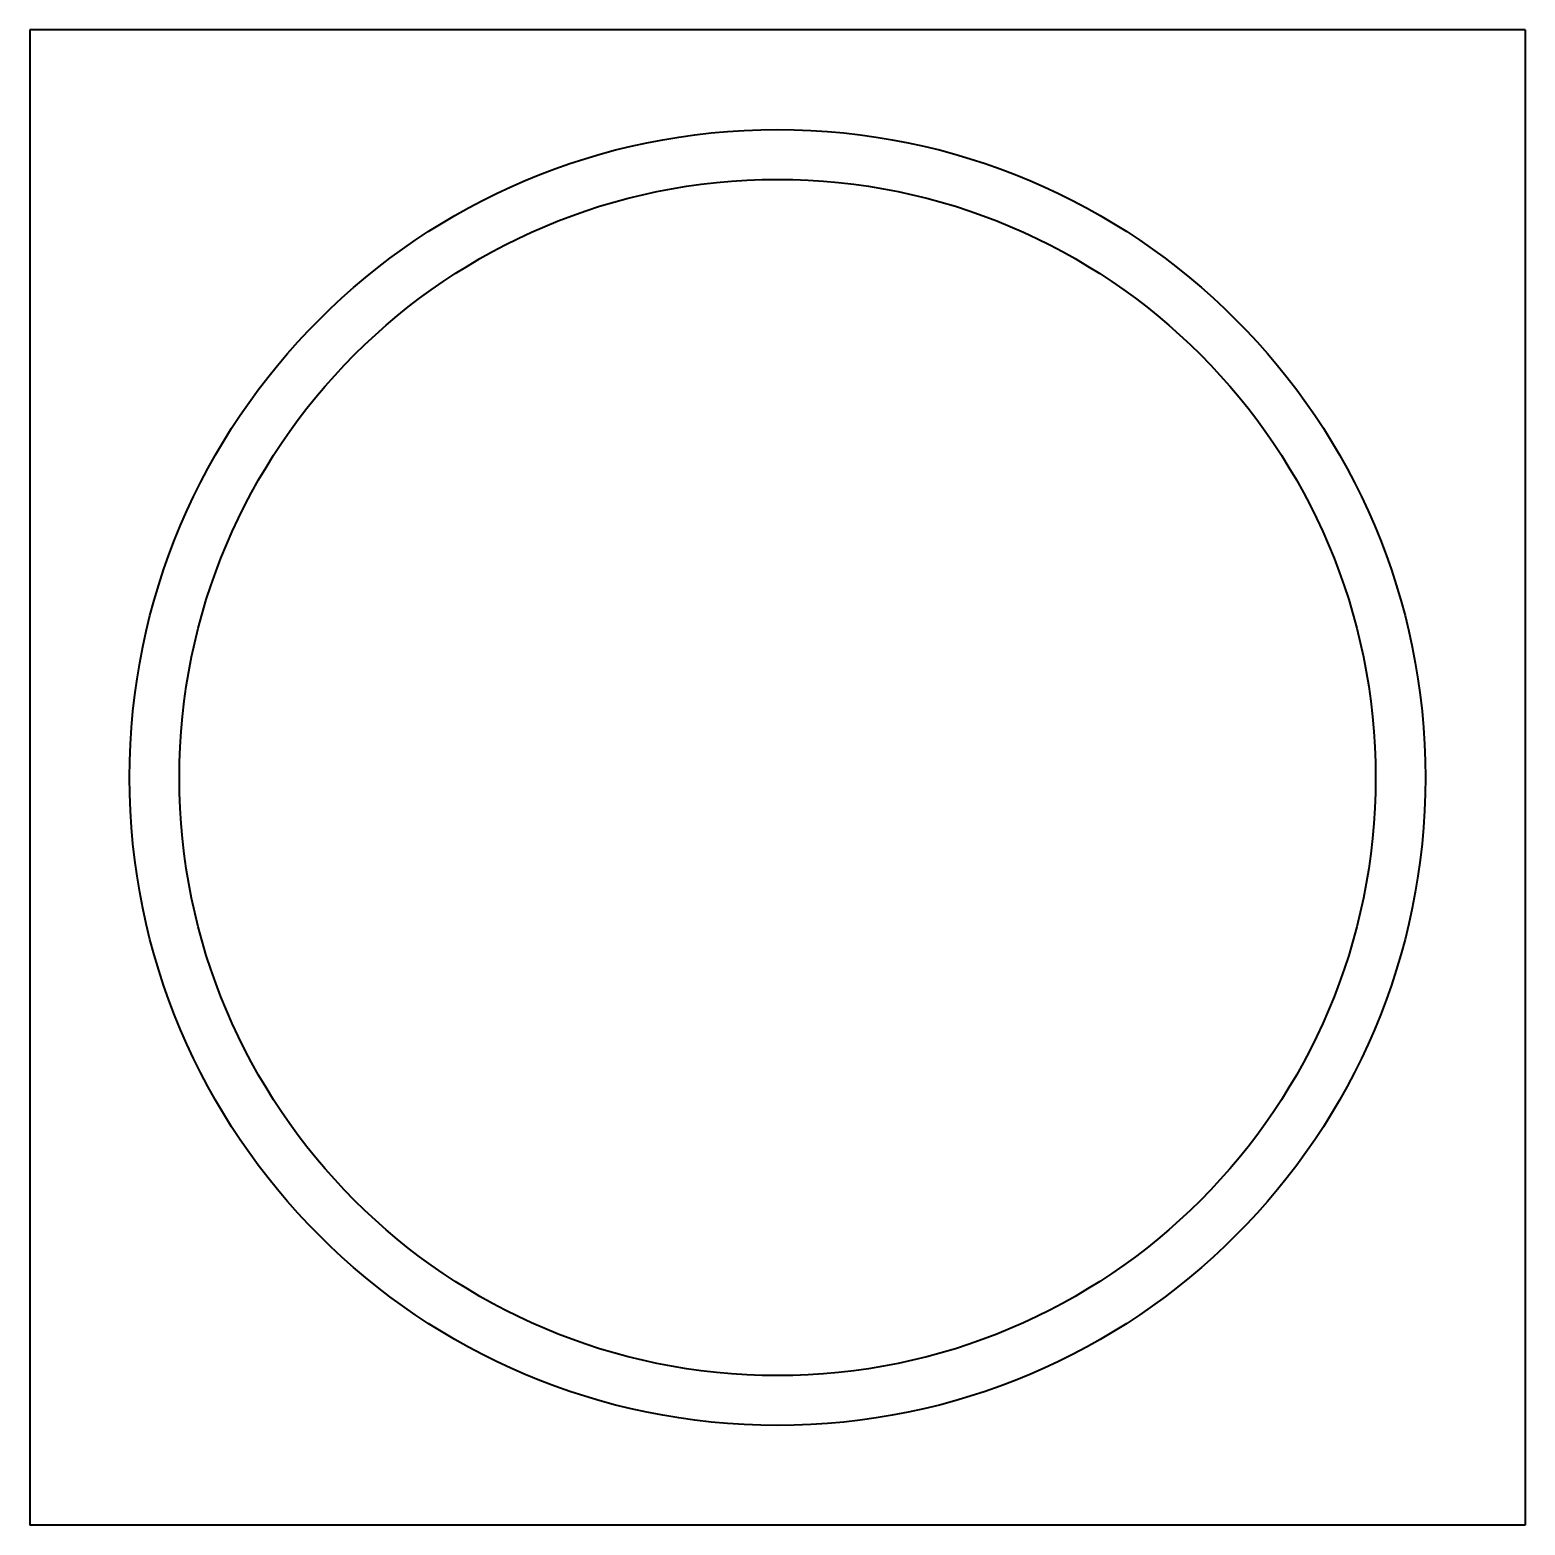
# Model space of a CAD drawing. Header units: millimetres. Extents: x -30 to 30, y -30 to 30.
import ezdxf

# ---------------------------------------------------------------- set-up
doc = ezdxf.new("R2010")
doc.units = ezdxf.units.MM
doc.layers.add('ModelSketch_Visible', color=7, linetype='Continuous', lineweight=40)

msp = doc.modelspace()

# ---------------------------------------------------------------- linework, layer by layer
at = {"layer": 'ModelSketch_Visible'}
for p, q in [((-30, 30), (-30, -30)), ((30, 30), (-30, 30)), ((30, 30), (30, -30)), ((30, -30), (-30, -30))]:
    msp.add_line(p, q, dxfattribs=at)
for radius in [26, 24]:
    msp.add_circle((0, 0), radius, dxfattribs=at)

doc.saveas('drawing.dxf')
